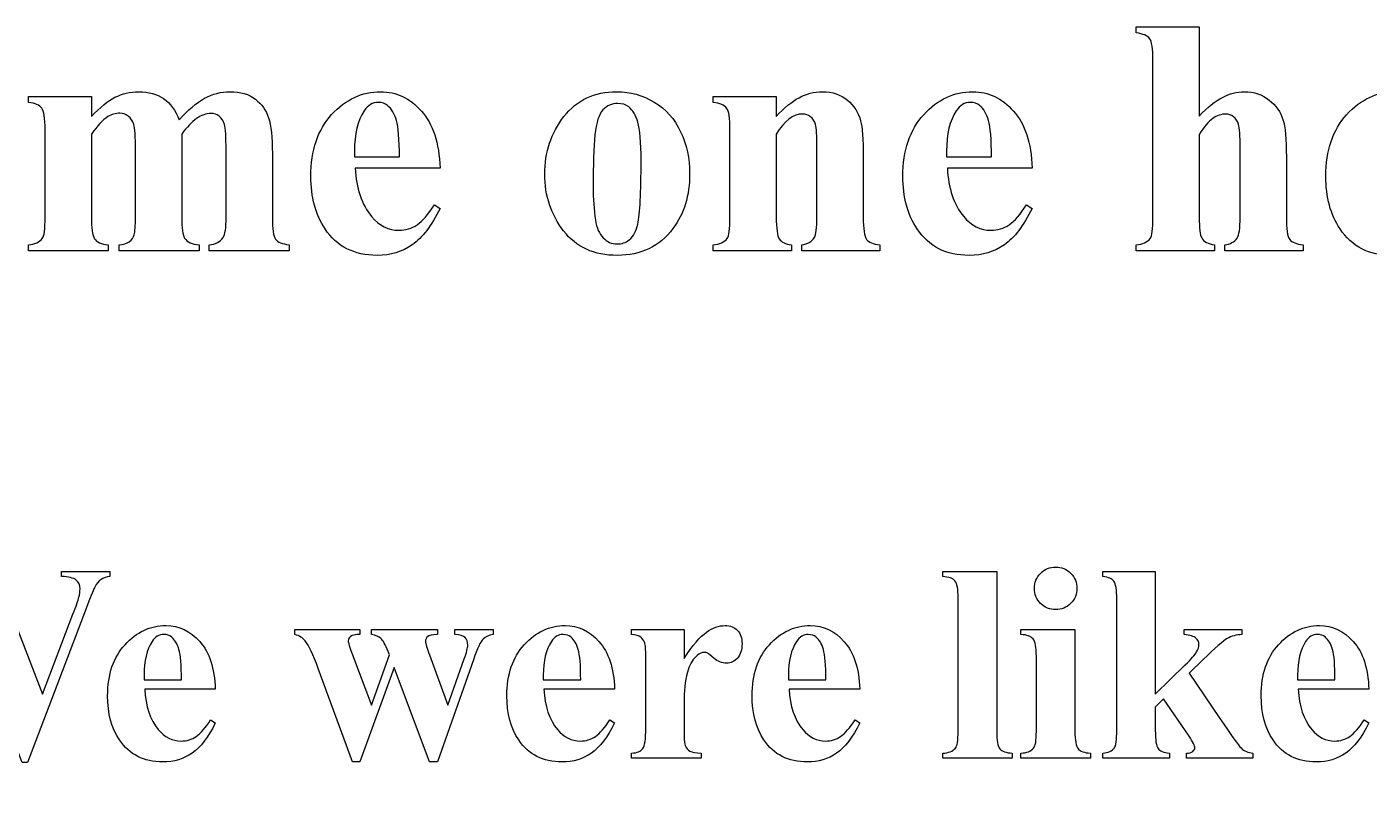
# Model space of a CAD drawing. Header units: millimetres. Extents: x 89 to 151, y 168 to 272.
# Drawn here: x 109.68 to 118.07, y 183.66 to 188.57 of the extents above; entities that cross this region are included whole.
import ezdxf

# ---------------------------------------------------------------- set-up
doc = ezdxf.new("R2010")
doc.units = ezdxf.units.MM
doc.layers.add('Layer_1', color=7, linetype='CONTINUOUS')

msp = doc.modelspace()

# ---------------------------------------------------------------- linework, layer by layer
at = {"layer": 'Layer_1', "color": 5}
for points in [[(116.61745, 188.52802), (116.61745, 188.56622), (117.01083, 188.56622)], [(117.01083, 188.56622), (117.01083, 188.00708)], [(116.72185, 187.37464), (116.72185, 188.35649)], [(109.68682, 188.09306), (109.68682, 188.13126), (110.08115, 188.13126)], [(110.08115, 188.13126), (110.08115, 188.00414)], [(113.97126, 188.09299), (113.97126, 188.13119), (114.36499, 188.13115)], [(114.36499, 188.13115), (114.36499, 188.0061)], [(109.79122, 187.37583), (109.79122, 187.92154)], [(110.08068, 187.8946), (110.08068, 187.37576)], [(110.64636, 187.89466), (110.64636, 187.37582)], [(114.07566, 187.37576), (114.07566, 187.92147)], [(114.36512, 187.89356), (114.36512, 187.37576)], [(117.01124, 187.8924), (117.01124, 187.3746)], [(110.35663, 187.37574), (110.35663, 187.79122)], [(110.92336, 187.37575), (110.92336, 187.79123)], [(111.21286, 187.77154), (111.21286, 187.37569)], [(111.72645, 187.78814), (111.72645, 187.75194), (112.00765, 187.75191)], [(114.62008, 187.37568), (114.62008, 187.80563)], [(115.43048, 187.78803), (115.43048, 187.75183), (115.71168, 187.7518)], [(117.26714, 187.37446), (117.26714, 187.80544)], [(114.90964, 187.75186), (114.90964, 187.37565)], [(117.55654, 187.75173), (117.55654, 187.37449)], [(112.26189, 187.68271), (111.73169, 187.68271)], [(115.96593, 187.6826), (115.43573, 187.6826)], [(112.22675, 187.4522), (112.26185, 187.4295)], [(115.93079, 187.45209), (115.96589, 187.42939)], [(110.18498, 187.20217), (110.18498, 187.16497), (109.68682, 187.16497), (109.68682, 187.20217)], [(110.75486, 187.20216), (110.75486, 187.16496), (110.25463, 187.16496), (110.25463, 187.20216)], [(111.31716, 187.2021), (111.31716, 187.1649), (110.81796, 187.1649), (110.81796, 187.2021)], [(114.46012, 187.2021), (114.46012, 187.1649), (113.97126, 187.1649), (113.97126, 187.2021)], [(115.01394, 187.20203), (115.01394, 187.16483), (114.52508, 187.16483), (114.52508, 187.20203)], [(117.10734, 187.20201), (117.10734, 187.16481), (116.61745, 187.16481), (116.61745, 187.20201)], [(117.66094, 187.2019), (117.66094, 187.1647), (117.17104, 187.1647), (117.17104, 187.2019)]]:
    msp.add_lwpolyline(points, dxfattribs=at)
for points in [[(113.36772, 188.16016)], [(113.37167, 188.08676)], [(112.26184, 187.68276)], [(115.96587, 187.68265)]]:
    msp.add_lwpolyline(points, close=True, dxfattribs=at)
at = {"layer": 'Layer_1', "color": 7}
for points in [[(116.11318, 185.18541)], [(110.85595, 184.42149)], [(113.35363, 184.42148)], [(114.88756, 184.42147)], [(118.07255, 184.4215)]]:
    msp.add_lwpolyline(points, close=True, dxfattribs=at)
for points in [[(109.89331, 185.1263), (109.89331, 185.1582), (110.19622, 185.15784)], [(110.19622, 185.15784), (110.19622, 185.12594)], [(115.4068, 185.12598), (115.4068, 185.15788), (115.74455, 185.15781)], [(115.74455, 185.15781), (115.74455, 184.15701)], [(116.40837, 185.12599), (116.40837, 185.15789), (116.73674, 185.15785)], [(116.73674, 185.15785), (116.73674, 184.38959), (116.92364, 184.57304)], [(110.04722, 184.92694), (109.68118, 183.96317), (109.64758, 183.96317), (109.35819, 184.71593), (109.03952, 183.96317), (109.00762, 183.96317), (108.6235, 184.9166)], [(109.56254, 184.9429), (109.77527, 184.38996), (109.96561, 184.89036)], [(115.5033, 184.15701), (115.5033, 184.99072)], [(116.49537, 184.16476), (116.49537, 184.983)], [(111.35298, 184.76335), (111.35298, 184.79525), (111.7595, 184.79525), (111.7595, 184.76335)], [(111.83248, 184.76325), (111.83248, 184.79515), (112.24504, 184.79515), (112.24504, 184.76325)], [(112.35528, 184.76327), (112.35528, 184.79517), (112.59385, 184.79517), (112.59385, 184.76327)], [(113.45937, 184.76304), (113.45937, 184.79494), (113.7886, 184.79522)], [(113.7886, 184.79522), (113.7886, 184.61263)], [(115.89602, 184.76343), (115.89602, 184.79533), (116.23376, 184.79525)], [(116.23376, 184.79525), (116.23376, 184.15705)], [(116.91674, 184.76334), (116.91674, 184.79524), (117.27761, 184.79524), (117.27761, 184.76334)], [(111.7148, 184.63575), (111.83279, 184.32138), (111.94648, 184.63575), (111.93748, 184.65645)], [(112.19594, 184.63575), (112.30963, 184.32138), (112.41298, 184.61077)], [(112.47065, 184.60568), (112.245, 183.96576), (112.1961, 183.96583)], [(113.54907, 184.17906), (113.54907, 184.62434)], [(115.99252, 184.15705), (115.99252, 184.62731)], [(117.03562, 184.60656), (116.94772, 184.52046), (117.1372, 184.24313)], [(110.40989, 184.50934), (110.40989, 184.47924), (110.64409, 184.47915)], [(112.1961, 183.96583), (111.97562, 184.55666), (111.75944, 183.96583), (111.71464, 183.96583), (111.50018, 184.54977)], [(112.90758, 184.50933), (112.90758, 184.47923), (113.14178, 184.47914)], [(114.44151, 184.50932), (114.44151, 184.47922), (114.67571, 184.47913)], [(117.6265, 184.50935), (117.6265, 184.47925), (117.8607, 184.47916)], [(110.85596, 184.42145), (110.41413, 184.42145)], [(113.35366, 184.42144), (112.91182, 184.42144)], [(114.88759, 184.42143), (114.44575, 184.42143)], [(118.07258, 184.42146), (117.63074, 184.42146)], [(113.78866, 184.36429), (113.78866, 184.17911), (113.78952, 184.13091)], [(116.94769, 184.12685), (116.78836, 184.36026), (116.73666, 184.30946), (116.73666, 184.16477)], [(110.8267, 184.22936), (110.856, 184.21046)], [(113.32439, 184.22935), (113.35369, 184.21045)], [(114.85832, 184.22934), (114.88762, 184.21044)], [(118.04331, 184.22937), (118.07261, 184.21047)], [(113.89452, 184.02061), (113.89452, 183.98961), (113.45957, 183.98961), (113.45957, 184.02061)], [(115.84185, 184.02093), (115.84185, 183.98993), (115.4069, 183.98993), (115.4069, 184.02093)], [(116.33106, 184.02097), (116.33106, 183.98997), (115.89612, 183.98997), (115.89612, 184.02097)], [(116.82446, 184.02096), (116.82446, 183.98996), (116.40847, 183.98996), (116.40847, 184.02096)], [(117.34739, 184.02095), (117.34739, 183.98995), (116.93139, 183.98995), (116.93139, 184.02095)]]:
    msp.add_lwpolyline(points, dxfattribs=at)
at = {"layer": 'Layer_1', "color": 5}
for points in [[(116.70115, 188.49292), (116.688083, 188.510853), (116.660183, 188.522553), (116.61745, 188.52802)], [(116.72185, 188.35649), (116.72185, 188.42953), (116.71495, 188.475007), (116.70115, 188.49292)], [(110.08115, 188.00414), (110.134217, 188.062007), (110.183137, 188.102313), (110.22791, 188.12506)], [(110.22791, 188.12506), (110.273377, 188.14846), (110.322987, 188.16016), (110.37674, 188.16016)], [(110.37674, 188.16016), (110.43874, 188.16016), (110.49076, 188.145693), (110.5328, 188.11676)], [(110.5328, 188.11676), (110.5748, 188.087827), (110.607167, 188.04373), (110.6299, 187.98447)], [(110.6299, 187.98447), (110.685033, 188.04647), (110.737743, 188.091257), (110.78803, 188.11883)], [(110.78803, 188.11883), (110.83903, 188.146363), (110.892083, 188.16013), (110.94719, 188.16013)], [(110.94719, 188.16013), (111.01403, 188.16013), (111.067087, 188.14463), (111.10636, 188.11363)], [(111.10636, 188.11363), (111.146293, 188.083297), (111.17386, 188.044367), (111.18906, 187.99684)], [(111.58385, 188.01659), (111.671357, 188.112363), (111.773677, 188.16025), (111.89081, 188.16025)], [(111.89081, 188.16025), (111.98865, 188.16025), (112.0734, 188.119943), (112.14506, 188.03933)], [(113.03699, 188.00513), (113.11761, 188.108483), (113.227853, 188.16016), (113.36772, 188.16016)], [(113.36777, 188.16015), (113.45183, 188.16015), (113.530033, 188.13845), (113.60238, 188.09505)], [(114.36499, 188.0061), (114.41459, 188.059833), (114.462133, 188.098763), (114.50762, 188.12289)], [(114.50762, 188.12289), (114.553087, 188.14769), (114.602007, 188.16009), (114.65438, 188.16009)], [(114.65438, 188.16009), (114.717047, 188.16009), (114.769067, 188.142523), (114.81044, 188.10739)], [(114.81044, 188.10739), (114.851773, 188.072923), (114.87934, 188.02986), (114.89314, 187.9782)], [(115.28787, 188.01648), (115.375377, 188.112253), (115.477697, 188.16014), (115.59483, 188.16014)], [(115.59483, 188.16014), (115.69267, 188.16014), (115.77742, 188.119833), (115.84908, 188.03922)], [(117.01083, 188.00708), (117.063897, 188.06288), (117.11247, 188.102153), (117.15655, 188.1249)], [(117.15655, 188.1249), (117.200683, 188.1483), (117.246503, 188.16), (117.29401, 188.16)], [(117.29401, 188.16), (117.35461, 188.16), (117.406287, 188.142767), (117.44904, 188.1083)], [(117.44904, 188.1083), (117.49244, 188.073833), (117.52104, 188.03318), (117.53484, 187.98634)], [(117.93372, 188.01643), (118.021227, 188.112203), (118.123547, 188.16009), (118.24068, 188.16009)], [(109.77052, 188.05796), (109.757453, 188.075893), (109.729553, 188.087593), (109.68682, 188.09306)], [(109.79122, 187.92154), (109.79122, 187.994573), (109.78432, 188.040047), (109.77052, 188.05796)], [(110.25953, 188.02585), (110.231997, 188.02585), (110.20683, 188.018617), (110.18403, 188.00415)], [(110.31123, 188.00725), (110.295363, 188.01965), (110.27813, 188.02585), (110.25953, 188.02585)], [(110.82826, 188.02486), (110.79866, 188.02486), (110.768693, 188.013827), (110.73836, 187.99176)], [(110.87996, 188.00726), (110.865493, 188.018993), (110.84826, 188.02486), (110.82826, 188.02486)], [(111.78745, 188.04032), (111.746783, 187.978987), (111.72645, 187.894927), (111.72645, 187.78814)], [(111.87535, 188.09302), (111.83955, 188.09302), (111.81025, 188.075453), (111.78745, 188.04032)], [(111.93325, 188.07442), (111.918783, 188.08682), (111.899483, 188.09302), (111.87535, 188.09302)], [(111.98905, 187.98032), (111.977317, 188.021653), (111.958717, 188.05302), (111.93325, 188.07442)], [(112.14506, 188.03933), (112.217407, 187.959403), (112.256333, 187.840547), (112.26184, 187.68276)], [(113.28077, 188.04645), (113.25597, 188.02025), (113.239437, 187.967887), (113.23117, 187.88936)], [(113.37177, 188.08675), (113.336637, 188.08675), (113.306303, 188.073317), (113.28077, 188.04645)], [(113.44197, 188.06506), (113.424037, 188.079527), (113.400603, 188.08676), (113.37167, 188.08676)], [(113.49987, 187.96896), (113.486803, 188.013093), (113.467503, 188.045127), (113.44197, 188.06506)], [(113.60238, 188.09505), (113.674727, 188.05165), (113.729503, 187.989983), (113.76671, 187.91005)], [(114.05496, 188.05789), (114.041893, 188.075823), (114.013993, 188.087523), (113.97126, 188.09299)], [(114.07566, 187.92147), (114.07566, 187.994503), (114.06876, 188.039977), (114.05496, 188.05789)], [(115.49148, 188.04021), (115.450813, 187.978877), (115.43048, 187.894817), (115.43048, 187.78803)], [(115.57938, 188.09291), (115.543513, 188.09291), (115.514213, 188.075343), (115.49148, 188.04021)], [(115.63728, 188.07431), (115.622813, 188.08671), (115.603513, 188.09291), (115.57938, 188.09291)], [(115.69308, 187.98021), (115.681347, 188.021543), (115.662747, 188.05291), (115.63728, 188.07431)], [(115.84908, 188.03922), (115.921427, 187.959293), (115.960357, 187.840437), (115.96587, 187.68265)], [(110.18403, 188.00415), (110.15163, 187.982817), (110.11718, 187.9463), (110.08068, 187.8946)], [(110.34633, 187.95555), (110.339463, 187.977617), (110.327763, 187.99485), (110.31123, 188.00725)], [(110.35663, 187.79122), (110.35663, 187.878727), (110.353197, 187.933503), (110.34633, 187.95555)], [(110.73836, 187.99176), (110.708027, 187.970427), (110.67736, 187.93806), (110.64636, 187.89466)], [(110.91306, 187.95556), (110.906193, 187.97896), (110.89516, 187.996193), (110.87996, 188.00726)], [(110.92336, 187.79123), (110.92336, 187.877357), (110.919927, 187.932133), (110.91306, 187.95556)], [(111.18906, 187.99684), (111.204927, 187.949973), (111.21286, 187.874873), (111.21286, 187.77154)], [(111.45362, 187.63212), (111.45362, 187.793347), (111.49703, 187.921503), (111.58385, 188.01659)], [(112.00765, 187.75191), (112.00765, 187.862843), (112.00145, 187.93898), (111.98905, 187.98032)], [(112.9171, 187.6434), (112.9171, 187.781893), (112.957063, 187.90247), (113.03699, 188.00513)], [(113.51947, 187.72815), (113.51947, 187.845283), (113.512937, 187.925553), (113.49987, 187.96896)], [(114.53048, 188.02069), (114.471213, 188.02069), (114.416093, 187.978313), (114.36512, 187.89356)], [(114.57908, 188.00309), (114.564613, 188.014823), (114.548413, 188.02069), (114.53048, 188.02069)], [(114.61108, 187.95549), (114.60508, 187.976157), (114.594413, 187.992023), (114.57908, 188.00309)], [(114.62008, 187.80563), (114.62008, 187.88487), (114.61708, 187.934823), (114.61108, 187.95549)], [(114.89314, 187.9782), (114.90414, 187.938933), (114.90964, 187.863487), (114.90964, 187.75186)], [(115.15765, 187.63201), (115.15765, 187.793237), (115.201057, 187.921393), (115.28787, 188.01648)], [(115.71168, 187.7518), (115.71168, 187.862733), (115.70548, 187.93887), (115.69308, 187.98021)], [(117.09594, 187.9916), (117.06974, 187.973), (117.041507, 187.939933), (117.01124, 187.8924)], [(117.17654, 188.0205), (117.149007, 188.0205), (117.12214, 188.010867), (117.09594, 187.9916)], [(117.22614, 188.0029), (117.211673, 188.014633), (117.19514, 188.0205), (117.17654, 188.0205)], [(117.25814, 187.9553), (117.25214, 187.975967), (117.241473, 187.991833), (117.22614, 188.0029)], [(117.26714, 187.80544), (117.26714, 187.885367), (117.26414, 187.93532), (117.25814, 187.9553)], [(117.53484, 187.98634), (117.549307, 187.940207), (117.55654, 187.862003), (117.55654, 187.75173)], [(117.80349, 187.63196), (117.80349, 187.793187), (117.8469, 187.921343), (117.93372, 188.01643)], [(113.23117, 187.88936), (113.22357, 187.8115), (113.21977, 187.70298), (113.21977, 187.5638)], [(113.76671, 187.91005), (113.804577, 187.830123), (113.82351, 187.742617), (113.82351, 187.64753)], [(113.49877, 187.33127), (113.51257, 187.396737), (113.51947, 187.52903), (113.51947, 187.72815)], [(111.54252, 187.30139), (111.483253, 187.39027), (111.45362, 187.500513), (111.45362, 187.63212)], [(111.73169, 187.68271), (111.73769, 187.55455), (111.771797, 187.453263), (111.83401, 187.37885)], [(113.03493, 187.2889), (112.956377, 187.390873), (112.9171, 187.50904), (112.9171, 187.6434)], [(113.82351, 187.64753), (113.82351, 187.510417), (113.788713, 187.395697), (113.71912, 187.30337)], [(115.24655, 187.30128), (115.187283, 187.39016), (115.15765, 187.500403), (115.15765, 187.63201)], [(115.43573, 187.6826), (115.44173, 187.55444), (115.475837, 187.453153), (115.53805, 187.37874)], [(117.89239, 187.30123), (117.833123, 187.39011), (117.80349, 187.500353), (117.80349, 187.63196)], [(113.21977, 187.5638), (113.21977, 187.490073), (113.224603, 187.42117), (113.23427, 187.35709)], [(112.11823, 187.32715), (112.15203, 187.35055), (112.188203, 187.392233), (112.22675, 187.4522)], [(115.82227, 187.32704), (115.856003, 187.35044), (115.892177, 187.392123), (115.93079, 187.45209)], [(109.77362, 187.24147), (109.785353, 187.256603), (109.79122, 187.30139), (109.79122, 187.37583)], [(110.08068, 187.37576), (110.08068, 187.307547), (110.087213, 187.262417), (110.10028, 187.24037)], [(110.34863, 187.26516), (110.353963, 187.28236), (110.35663, 187.31922), (110.35663, 187.37574)], [(110.64636, 187.37582), (110.64636, 187.306233), (110.652227, 187.26248), (110.66396, 187.24456)], [(110.90476, 187.2476), (110.91716, 187.2662), (110.92336, 187.308917), (110.92336, 187.37575)], [(111.21286, 187.37569), (111.21286, 187.301277), (111.219393, 187.255113), (111.23246, 187.2372)], [(111.83401, 187.37885), (111.881543, 187.32165), (111.938733, 187.29305), (112.00558, 187.29305)], [(112.26185, 187.4295), (112.209517, 187.3227), (112.15164, 187.246907), (112.08822, 187.20212)], [(113.23427, 187.35709), (113.24187, 187.308157), (113.25807, 187.27095), (113.28287, 187.24547)], [(114.05806, 187.2414), (114.069793, 187.256533), (114.07566, 187.30132), (114.07566, 187.37576)], [(114.36512, 187.37576), (114.36512, 187.303413), (114.371653, 187.257593), (114.38472, 187.2383)], [(114.60358, 187.24753), (114.61458, 187.26473), (114.62008, 187.307447), (114.62008, 187.37568)], [(114.90964, 187.37565), (114.90964, 187.301237), (114.916173, 187.25473), (114.92924, 187.23613)], [(115.53805, 187.37874), (115.585583, 187.32154), (115.64277, 187.29294), (115.70961, 187.29294)], [(115.96589, 187.42939), (115.91349, 187.32259), (115.85561, 187.246797), (115.79225, 187.20201)], [(116.70425, 187.24131), (116.715983, 187.256443), (116.72185, 187.300887), (116.72185, 187.37464)], [(117.01124, 187.3746), (117.01124, 187.3057), (117.016407, 187.262637), (117.02674, 187.24541)], [(117.24854, 187.2432), (117.26094, 187.261133), (117.26714, 187.304887), (117.26714, 187.37446)], [(117.55654, 187.37449), (117.55654, 187.300763), (117.56344, 187.2546), (117.57724, 187.236)], [(111.86808, 187.13602), (111.724767, 187.13602), (111.616247, 187.191143), (111.54252, 187.30139)], [(112.00558, 187.29305), (112.046913, 187.29305), (112.084463, 187.304417), (112.11823, 187.32715)], [(113.37082, 187.13593), (113.22544, 187.13593), (113.113477, 187.18692), (113.03493, 187.2889)], [(113.71912, 187.30337), (113.63506, 187.191743), (113.51896, 187.13593), (113.37082, 187.13593)], [(113.44507, 187.23307), (113.471937, 187.25647), (113.489837, 187.289203), (113.49877, 187.33127)], [(115.57211, 187.13591), (115.428797, 187.13591), (115.320277, 187.191033), (115.24655, 187.30128)], [(115.70961, 187.29294), (115.750943, 187.29294), (115.788497, 187.304307), (115.82227, 187.32704)], [(118.21795, 187.13586), (118.07463, 187.13586), (117.96611, 187.190983), (117.89239, 187.30123)], [(109.68682, 187.20217), (109.727487, 187.20617), (109.75642, 187.21927), (109.77362, 187.24147)], [(110.10028, 187.24037), (110.11408, 187.219037), (110.142313, 187.206303), (110.18498, 187.20217)], [(110.25463, 187.20216), (110.281497, 187.203493), (110.302497, 187.210027), (110.31763, 187.22176)], [(110.31763, 187.22176), (110.333497, 187.23416), (110.34383, 187.248627), (110.34863, 187.26516)], [(110.66396, 187.24456), (110.679827, 187.219093), (110.710127, 187.20496), (110.75486, 187.20216)], [(110.81796, 187.2021), (110.857227, 187.205433), (110.88616, 187.2206), (110.90476, 187.2476)], [(111.23246, 187.2372), (111.24626, 187.219267), (111.274493, 187.207567), (111.31716, 187.2021)], [(112.08822, 187.20212), (112.02482, 187.158053), (111.95144, 187.13602), (111.86808, 187.13602)], [(113.28287, 187.24547), (113.30767, 187.220003), (113.335903, 187.20727), (113.36757, 187.20727)], [(113.36757, 187.20727), (113.39857, 187.20727), (113.424403, 187.21587), (113.44507, 187.23307)], [(113.97126, 187.2021), (114.011927, 187.2061), (114.04086, 187.2192), (114.05806, 187.2414)], [(114.38472, 187.2383), (114.39852, 187.219033), (114.423653, 187.206967), (114.46012, 187.2021)], [(114.52508, 187.20203), (114.561613, 187.206697), (114.58778, 187.221863), (114.60358, 187.24753)], [(114.92924, 187.23613), (114.94304, 187.218197), (114.971273, 187.20683), (115.01394, 187.20203)], [(115.79225, 187.20201), (115.72885, 187.157943), (115.65547, 187.13591), (115.57211, 187.13591)], [(116.61745, 187.20201), (116.658117, 187.20601), (116.68705, 187.21911), (116.70425, 187.24131)], [(117.02674, 187.24541), (117.039807, 187.22201), (117.066673, 187.207543), (117.10734, 187.20201)], [(117.17104, 187.2019), (117.205507, 187.206567), (117.23134, 187.220333), (117.24854, 187.2432)], [(117.57724, 187.236), (117.59104, 187.218067), (117.61894, 187.2067), (117.66094, 187.2019)]]:
    msp.add_open_spline(points, degree=3, dxfattribs=at)
at = {"layer": 'Layer_1', "color": 7}
for points in [[(100.211883, 187.167662), (108.632798, 173.132804), (121.297172, 168.934303), (132.299627, 176.529913)], [(116.01928, 185.14581), (116.045147, 185.17221), (116.076447, 185.18541), (116.11318, 185.18541)], [(116.11318, 185.18541), (116.150513, 185.18541), (116.18208, 185.17221), (116.20788, 185.14581)], [(109.98551, 185.1039), (109.969443, 185.1177), (109.93871, 185.125167), (109.89331, 185.1263)], [(110.00961, 185.0488), (110.00961, 185.072333), (110.001577, 185.0907), (109.98551, 185.1039)], [(110.14112, 185.10784), (110.126187, 185.097507), (110.112987, 185.081707), (110.10152, 185.06044)], [(110.19622, 185.12594), (110.17442, 185.12394), (110.156053, 185.117907), (110.14112, 185.10784)], [(115.4835, 185.09838), (115.4703, 185.114447), (115.444733, 185.123647), (115.4068, 185.12598)], [(115.5033, 184.99072), (115.5033, 185.046987), (115.4967, 185.082873), (115.4835, 185.09838)], [(115.98048, 185.05191), (115.98048, 185.088643), (115.993413, 185.119943), (116.01928, 185.14581)], [(116.20788, 185.14581), (116.233747, 185.119943), (116.24668, 185.088643), (116.24668, 185.05191)], [(116.47817, 185.09669), (116.467237, 185.111623), (116.44397, 185.12139), (116.40837, 185.12599)], [(116.49537, 184.983), (116.49537, 185.043867), (116.489637, 185.081763), (116.47817, 185.09669)], [(110.00261, 184.9963), (110.007277, 185.015233), (110.00961, 185.032733), (110.00961, 185.0488)], [(110.10152, 185.06044), (110.098187, 185.053573), (110.080087, 185.009073), (110.04722, 184.92694)], [(116.01928, 184.95801), (115.993413, 184.983877), (115.98048, 185.015177), (115.98048, 185.05191)], [(116.24668, 185.05191), (116.24668, 185.015177), (116.23348, 184.983877), (116.20708, 184.95801)], [(109.96561, 184.89036), (109.985677, 184.942027), (109.99801, 184.97734), (110.00261, 184.9963)], [(116.11318, 184.91921), (116.076447, 184.91921), (116.045147, 184.932143), (116.01928, 184.95801)], [(116.20708, 184.95801), (116.181213, 184.932143), (116.149913, 184.91921), (116.11318, 184.91921)], [(110.29097, 184.69968), (110.363897, 184.779493), (110.449163, 184.8194), (110.54677, 184.8194)], [(110.53389, 184.76339), (110.504023, 184.76339), (110.479623, 184.748757), (110.46069, 184.71949)], [(110.58209, 184.74789), (110.570023, 184.758223), (110.553957, 184.76339), (110.53389, 184.76339)], [(110.54677, 184.8194), (110.628303, 184.8194), (110.69893, 184.78581), (110.75865, 184.71863)], [(110.62859, 184.66949), (110.618857, 184.703957), (110.603357, 184.73009), (110.58209, 184.74789)], [(111.41838, 184.72375), (111.404047, 184.74215), (111.382247, 184.75535), (111.35298, 184.76335)], [(111.7027, 184.75125), (111.692367, 184.743183), (111.6872, 184.733983), (111.6872, 184.72365)], [(111.7595, 184.76335), (111.731967, 184.76335), (111.713033, 184.759317), (111.7027, 184.75125)], [(111.89188, 184.73825), (111.879213, 184.750317), (111.859413, 184.75865), (111.83248, 184.76325)], [(112.18384, 184.74945), (112.17524, 184.742583), (112.17094, 184.732517), (112.17094, 184.71925)], [(112.24504, 184.76325), (112.212907, 184.76125), (112.192507, 184.75665), (112.18384, 184.74945)], [(112.41898, 184.74427), (112.408047, 184.754603), (112.386813, 184.760937), (112.35528, 184.76327)], [(112.59385, 184.76327), (112.56745, 184.759937), (112.546483, 184.75047), (112.53095, 184.73487)], [(112.78866, 184.69967), (112.86158, 184.779483), (112.946847, 184.81939), (113.04446, 184.81939)], [(113.03158, 184.76338), (113.001713, 184.76338), (112.977313, 184.748747), (112.95838, 184.71948)], [(113.07978, 184.74788), (113.067713, 184.758213), (113.051647, 184.76338), (113.03158, 184.76338)], [(113.04446, 184.81939), (113.125993, 184.81939), (113.196617, 184.7858), (113.25633, 184.71862)], [(113.12628, 184.66948), (113.116547, 184.703947), (113.101047, 184.73008), (113.07978, 184.74788)], [(113.51707, 184.74754), (113.506137, 184.755007), (113.486903, 184.760173), (113.45937, 184.76304)], [(113.7886, 184.61263), (113.842, 184.69589), (113.888797, 184.751013), (113.92899, 184.778)], [(113.92899, 184.778), (113.96919, 184.805533), (114.007947, 184.8193), (114.04526, 184.8193)], [(114.04526, 184.8193), (114.077393, 184.8193), (114.10296, 184.809233), (114.12196, 184.7891)], [(114.12196, 184.7891), (114.141493, 184.769567), (114.15126, 184.741733), (114.15126, 184.7056)], [(114.32259, 184.69966), (114.39551, 184.779473), (114.480777, 184.81938), (114.57839, 184.81938)], [(114.56551, 184.76337), (114.535643, 184.76337), (114.511243, 184.748737), (114.49231, 184.71947)], [(114.61371, 184.74787), (114.601643, 184.758203), (114.585577, 184.76337), (114.56551, 184.76337)], [(114.57839, 184.81938), (114.659923, 184.81938), (114.730547, 184.78579), (114.79026, 184.71861)], [(114.66021, 184.66947), (114.650477, 184.703937), (114.634977, 184.73007), (114.61371, 184.74787)], [(115.97272, 184.73583), (115.95952, 184.751897), (115.933953, 184.761097), (115.89602, 184.76343)], [(116.99084, 184.74094), (116.978173, 184.751273), (116.953473, 184.75874), (116.91674, 184.76334)], [(117.27761, 184.76334), (117.243143, 184.76134), (117.21301, 184.753007), (117.18721, 184.73834)], [(117.50758, 184.69969), (117.5805, 184.779503), (117.665767, 184.81941), (117.76338, 184.81941)], [(117.7505, 184.7634), (117.720633, 184.7634), (117.696233, 184.748767), (117.6773, 184.7195)], [(117.7987, 184.7479), (117.786633, 184.758233), (117.770567, 184.7634), (117.7505, 184.7634)], [(117.76338, 184.81941), (117.844913, 184.81941), (117.915537, 184.78582), (117.97525, 184.71864)], [(117.8452, 184.6695), (117.835467, 184.703967), (117.819967, 184.7301), (117.7987, 184.7479)], [(110.18245, 184.37929), (110.18245, 184.51365), (110.218623, 184.620447), (110.29097, 184.69968)], [(110.46069, 184.71949), (110.426823, 184.668357), (110.40989, 184.598307), (110.40989, 184.50934)], [(110.64409, 184.47915), (110.64409, 184.57159), (110.638923, 184.635037), (110.62859, 184.66949)], [(110.75865, 184.71863), (110.818917, 184.65203), (110.85135, 184.552983), (110.85595, 184.42149)], [(111.50018, 184.54977), (111.468047, 184.63877), (111.44078, 184.696763), (111.41838, 184.72375)], [(111.6872, 184.72365), (111.6872, 184.713917), (111.6964, 184.684617), (111.7148, 184.63575)], [(111.93748, 184.65645), (111.92028, 184.699517), (111.90508, 184.726783), (111.89188, 184.73825)], [(112.17094, 184.71925), (112.17094, 184.70665), (112.179273, 184.678817), (112.19594, 184.63575)], [(112.41298, 184.61077), (112.427913, 184.652103), (112.43538, 184.680237), (112.43538, 184.69517)], [(112.43538, 184.69517), (112.43538, 184.71757), (112.429913, 184.733937), (112.41898, 184.74427)], [(112.53095, 184.73487), (112.515417, 184.719937), (112.495317, 184.676873), (112.47065, 184.60568)], [(112.68014, 184.37928), (112.68014, 184.51364), (112.716313, 184.620437), (112.78866, 184.69967)], [(112.95838, 184.71948), (112.924513, 184.668347), (112.90758, 184.598297), (112.90758, 184.50933)], [(113.14178, 184.47914), (113.14178, 184.57158), (113.136613, 184.635027), (113.12628, 184.66948)], [(113.25633, 184.71862), (113.316597, 184.65202), (113.34903, 184.552973), (113.35363, 184.42148)], [(113.54207, 184.71224), (113.53607, 184.728307), (113.527737, 184.740073), (113.51707, 184.74754)], [(113.54907, 184.62434), (113.54907, 184.670273), (113.546737, 184.699573), (113.54207, 184.71224)], [(114.15126, 184.7056), (114.15126, 184.667133), (114.141793, 184.637267), (114.12286, 184.616)], [(114.21407, 184.37927), (114.21407, 184.51363), (114.250243, 184.620427), (114.32259, 184.69966)], [(114.49231, 184.71947), (114.458443, 184.668337), (114.44151, 184.598287), (114.44151, 184.50932)], [(114.67571, 184.47913), (114.67571, 184.57157), (114.670543, 184.635017), (114.66021, 184.66947)], [(114.79026, 184.71861), (114.850527, 184.65201), (114.88296, 184.552963), (114.88756, 184.42147)], [(115.99252, 184.62731), (115.99252, 184.684177), (115.98592, 184.72035), (115.97272, 184.73583)], [(117.00984, 184.70224), (117.00984, 184.717773), (117.003507, 184.730673), (116.99084, 184.74094)], [(116.99514, 184.65404), (117.00494, 184.670707), (117.00984, 184.686773), (117.00984, 184.70224)], [(117.18721, 184.73834), (117.161343, 184.724007), (117.110813, 184.68008), (117.03562, 184.60656)], [(117.39906, 184.3793), (117.39906, 184.51366), (117.435233, 184.620457), (117.50758, 184.69969)], [(117.6773, 184.7195), (117.643433, 184.668367), (117.6265, 184.598317), (117.6265, 184.50935)], [(117.8607, 184.47916), (117.8607, 184.5716), (117.855533, 184.635047), (117.8452, 184.6695)], [(117.97525, 184.71864), (118.035517, 184.65204), (118.06795, 184.552993), (118.07255, 184.4215)], [(113.86966, 184.6321), (113.846127, 184.612567), (113.828327, 184.584733), (113.81626, 184.5486)], [(113.91706, 184.6511), (113.900393, 184.6511), (113.884593, 184.644767), (113.86966, 184.6321)], [(113.93686, 184.6461), (113.93086, 184.649433), (113.92426, 184.6511), (113.91706, 184.6511)], [(113.97646, 184.6134), (113.95406, 184.632933), (113.94086, 184.643833), (113.93686, 184.6461)], [(114.05566, 184.5841), (114.02526, 184.5841), (113.99886, 184.593867), (113.97646, 184.6134)], [(114.12286, 184.616), (114.10446, 184.594733), (114.08206, 184.5841), (114.05566, 184.5841)], [(116.92364, 184.57304), (116.962107, 184.610373), (116.98594, 184.637373), (116.99514, 184.65404)], [(113.81626, 184.5486), (113.79786, 184.492933), (113.78866, 184.431497), (113.78866, 184.36429)], [(110.41413, 184.42145), (110.419463, 184.31465), (110.447897, 184.230247), (110.49943, 184.16824)], [(112.91182, 184.42144), (112.917153, 184.31464), (112.945587, 184.230237), (112.99712, 184.16823)], [(114.44575, 184.42143), (114.451083, 184.31463), (114.479517, 184.230227), (114.53105, 184.16822)], [(117.63074, 184.42146), (117.636073, 184.31466), (117.664507, 184.230257), (117.71604, 184.16825)], [(110.25655, 184.10368), (110.20715, 184.177747), (110.18245, 184.269617), (110.18245, 184.37929)], [(112.75424, 184.10367), (112.70484, 184.177737), (112.68014, 184.269607), (112.68014, 184.37928)], [(114.28817, 184.10366), (114.23877, 184.177727), (114.21407, 184.269597), (114.21407, 184.37927)], [(117.47316, 184.10369), (117.42376, 184.177757), (117.39906, 184.269627), (117.39906, 184.3793)], [(110.49943, 184.16824), (110.53903, 184.120573), (110.586687, 184.09674), (110.6424, 184.09674)], [(110.856, 184.21046), (110.812333, 184.12146), (110.764103, 184.0583), (110.71131, 184.02098)], [(110.7363, 184.12514), (110.764433, 184.144673), (110.794567, 184.179413), (110.8267, 184.22936)], [(112.99712, 184.16823), (113.03672, 184.120563), (113.084377, 184.09673), (113.14009, 184.09673)], [(113.35369, 184.21045), (113.310023, 184.12145), (113.26179, 184.05829), (113.20899, 184.02097)], [(113.23399, 184.12513), (113.262123, 184.144663), (113.292257, 184.179403), (113.32439, 184.22935)], [(113.53017, 184.04901), (113.54277, 184.065677), (113.54907, 184.109027), (113.54907, 184.17906)], [(114.53105, 184.16822), (114.57065, 184.120553), (114.618307, 184.09672), (114.67402, 184.09672)], [(114.88762, 184.21044), (114.843953, 184.12144), (114.79572, 184.05828), (114.74292, 184.02096)], [(114.76792, 184.12512), (114.796053, 184.144653), (114.826187, 184.179393), (114.85832, 184.22934)], [(116.48077, 184.05366), (116.490503, 184.06626), (116.49537, 184.103293), (116.49537, 184.16476)], [(116.73666, 184.16477), (116.73666, 184.103303), (116.742393, 184.064833), (116.75386, 184.04936)], [(117.1372, 184.24313), (117.213567, 184.13059), (117.25893, 184.06743), (117.27329, 184.05365)], [(117.71604, 184.16825), (117.75564, 184.120583), (117.803297, 184.09675), (117.85901, 184.09675)], [(118.07261, 184.21047), (118.028943, 184.12147), (117.98071, 184.05831), (117.92791, 184.02099)], [(117.95291, 184.12515), (117.981043, 184.144683), (118.011177, 184.179423), (118.04331, 184.22937)], [(110.52785, 183.96588), (110.408423, 183.96588), (110.31799, 184.011813), (110.25655, 184.10368)], [(110.6424, 184.09674), (110.676867, 184.09674), (110.708167, 184.106207), (110.7363, 184.12514)], [(113.02554, 183.96587), (112.906107, 183.96587), (112.815673, 184.011803), (112.75424, 184.10367)], [(113.14009, 184.09673), (113.174557, 184.09673), (113.205857, 184.106197), (113.23399, 184.12513)], [(113.78952, 184.13091), (113.78952, 184.098177), (113.79152, 184.07721), (113.79552, 184.06801)], [(114.55947, 183.96586), (114.440037, 183.96586), (114.349603, 184.011793), (114.28817, 184.10366)], [(114.67402, 184.09672), (114.708487, 184.09672), (114.739787, 184.106187), (114.76792, 184.12512)], [(115.4861, 184.05193), (115.497567, 184.06513), (115.5033, 184.100157), (115.5033, 184.15701)], [(115.74455, 184.15701), (115.74455, 184.100143), (115.75115, 184.063683), (115.76435, 184.04763)], [(115.97532, 184.05197), (115.986787, 184.06517), (115.99252, 184.100197), (115.99252, 184.15705)], [(116.23376, 184.15705), (116.23376, 184.100183), (116.24036, 184.063723), (116.25356, 184.04767)], [(116.98389, 184.05365), (116.98389, 184.06685), (116.971823, 184.09125), (116.94769, 184.12685)], [(117.74446, 183.96589), (117.625033, 183.96589), (117.5346, 184.011823), (117.47316, 184.10369)], [(117.85901, 184.09675), (117.893477, 184.09675), (117.924777, 184.106217), (117.95291, 184.12515)], [(110.71131, 184.02098), (110.65851, 183.984247), (110.597357, 183.96588), (110.52785, 183.96588)], [(113.20899, 184.02097), (113.15619, 183.984237), (113.09504, 183.96587), (113.02554, 183.96587)], [(113.45957, 184.02061), (113.49457, 184.023277), (113.518103, 184.032743), (113.53017, 184.04901)], [(113.79552, 184.06801), (113.802387, 184.052477), (113.81242, 184.040977), (113.82562, 184.03351)], [(113.82562, 184.03351), (113.83942, 184.026643), (113.862387, 184.022343), (113.89452, 184.02061)], [(114.74292, 184.02096), (114.69012, 183.984227), (114.62897, 183.96586), (114.55947, 183.96586)], [(115.4069, 184.02093), (115.4425, 184.022263), (115.4689, 184.032597), (115.4861, 184.05193)], [(115.76435, 184.04763), (115.77755, 184.032097), (115.803383, 184.023197), (115.84185, 184.02093)], [(115.89612, 184.02097), (115.93172, 184.022303), (115.95812, 184.032637), (115.97532, 184.05197)], [(116.25356, 184.04767), (116.26676, 184.032137), (116.292593, 184.023237), (116.33106, 184.02097)], [(116.40847, 184.02096), (116.442337, 184.024293), (116.466437, 184.035193), (116.48077, 184.05366)], [(116.75386, 184.04936), (116.765327, 184.034427), (116.78886, 184.02496), (116.82446, 184.02096)], [(116.93139, 184.02095), (116.94979, 184.02095), (116.96299, 184.024383), (116.97099, 184.03125)], [(116.97099, 184.03125), (116.97959, 184.038117), (116.98389, 184.045583), (116.98389, 184.05365)], [(117.27329, 184.05365), (117.292823, 184.034117), (117.317523, 184.023217), (117.34739, 184.02095)], [(117.92791, 184.02099), (117.87511, 183.984257), (117.81396, 183.96589), (117.74446, 183.96589)]]:
    msp.add_open_spline(points, degree=3, dxfattribs=at)
at = {"layer": 'Layer_1', "color": 1}
msp.add_open_spline([(99.818707, 186.512367), (108.398646, 172.212467), (121.302181, 167.934679), (132.512413, 175.673729)], degree=3, dxfattribs=at)

doc.saveas('drawing.dxf')
